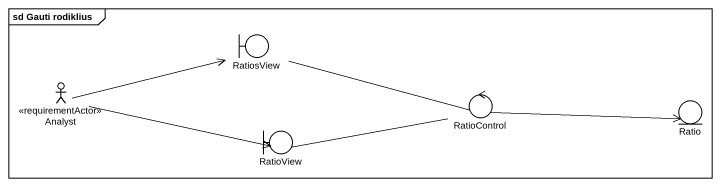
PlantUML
@startuml
mainframe sd Gauti rodiklius
boundary RatiosView
actor Analyst <<requirementActor>>
control RatioControl
entity Ratio
boundary RatioView
Analyst -right-> RatiosView
Analyst -right-> RatioView
RatioControl -left- RatiosView
RatioControl -right-> Ratio
RatioControl -left- RatioView
@enduml
